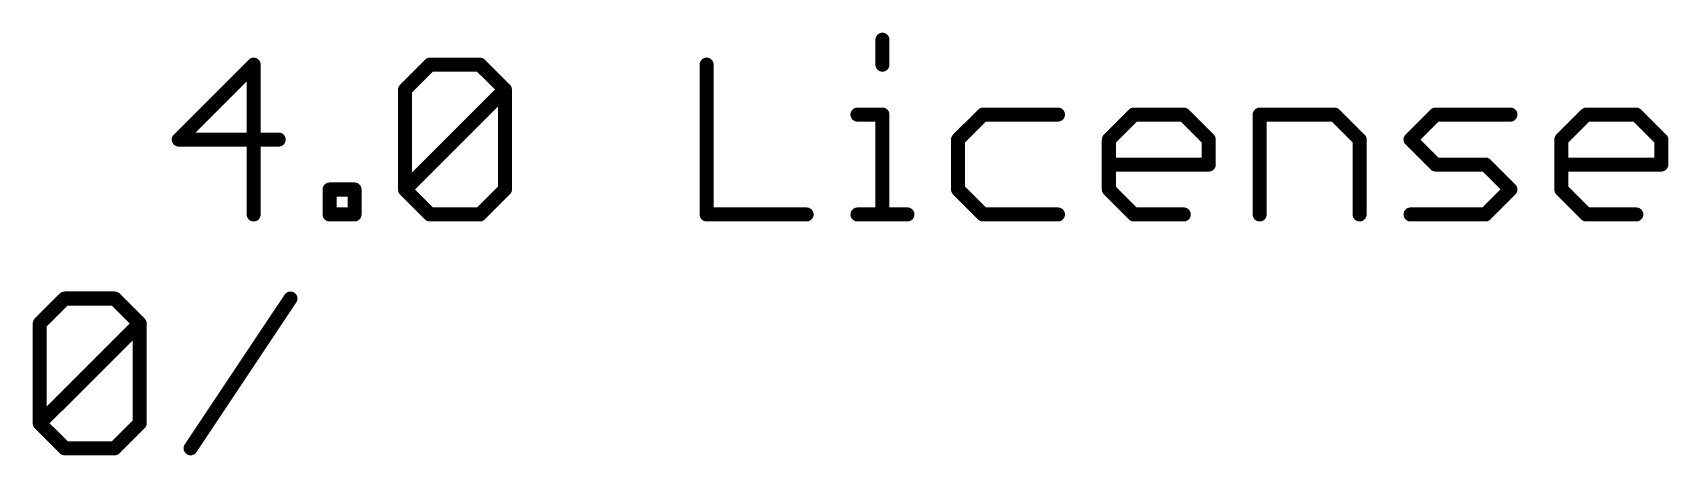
# Model space of a CAD drawing. Extents: x -23 to 84, y -8 to 75.
# Drawn here: x 66.49 to 84.25, y -5.08 to -0.49 of the extents above; entities that cross this region are included whole.
import ezdxf

# ---------------------------------------------------------------- set-up
doc = ezdxf.new("R2010")
doc.units = 0
doc.layers.add('51', color=253, linetype='CONTINUOUS')

msp = doc.modelspace()

# ---------------------------------------------------------------- linework, layer by layer
at = {"layer": '51', "const_width": 0.1524}
for points in [[(75.7167, -0.5656), (75.7167, -0.8368)], [(68.8919, -0.8368), (68.0784, -1.6503)], [(68.8919, -2.4638), (68.8919, -0.8368)], [(70.5341, -1.108), (70.8053, -0.8368)], [(70.8053, -0.8368), (71.3476, -0.8368)], [(71.3476, -0.8368), (71.6188, -1.108)], [(73.8084, -0.8368), (73.8084, -2.4638)], [(70.5341, -2.1926), (70.5341, -1.108)], [(70.5341, -2.1926), (71.6188, -1.108)], [(71.6188, -1.108), (71.6188, -2.1926)], [(75.4456, -1.3791), (75.7167, -1.3791)], [(75.7167, -1.3791), (75.7167, -2.4638)], [(76.8082, -1.3791), (76.537, -1.6503)], [(77.6217, -1.3791), (76.8082, -1.3791)], [(78.1742, -1.6503), (78.4453, -1.3791)], [(78.4453, -1.3791), (78.9877, -1.3791)], [(78.9877, -1.3791), (79.2588, -1.6503)], [(79.8113, -2.4638), (79.8113, -1.3791)], [(79.8113, -1.3791), (80.6248, -1.3791)], [(80.6248, -1.3791), (80.896, -1.6503)], [(81.4485, -1.6503), (81.7196, -1.3791)], [(81.7196, -1.3791), (82.5331, -1.3791)], [(83.0856, -1.6503), (83.3568, -1.3791)], [(83.3568, -1.3791), (83.8991, -1.3791)], [(83.8991, -1.3791), (84.1703, -1.6503)], [(68.0784, -1.6503), (69.163, -1.6503)], [(76.537, -1.6503), (76.537, -2.1926)], [(78.1742, -2.1926), (78.1742, -1.6503)], [(79.2588, -1.6503), (79.2588, -1.9215)], [(80.896, -1.6503), (80.896, -2.4638)], [(81.7196, -1.9215), (81.4485, -1.6503)], [(83.0856, -2.1926), (83.0856, -1.6503)], [(84.1703, -1.6503), (84.1703, -1.9215)], [(79.2588, -1.9215), (78.1742, -1.9215)], [(82.262, -1.9215), (81.7196, -1.9215)], [(82.5331, -2.1926), (82.262, -1.9215)], [(84.1703, -1.9215), (83.0856, -1.9215)], [(69.7155, -2.4638), (69.7155, -2.1926)], [(69.7155, -2.1926), (69.9867, -2.1926)], [(69.9867, -2.1926), (69.9867, -2.4638)], [(70.8053, -2.4638), (70.5341, -2.1926)], [(71.6188, -2.1926), (71.3476, -2.4638)], [(76.537, -2.1926), (76.8082, -2.4638)], [(78.4453, -2.4638), (78.1742, -2.1926)], [(82.262, -2.4638), (82.5331, -2.1926)], [(83.3568, -2.4638), (83.0856, -2.1926)], [(69.9867, -2.4638), (69.7155, -2.4638)], [(71.3476, -2.4638), (70.8053, -2.4638)], [(73.8084, -2.4638), (74.8931, -2.4638)], [(75.4456, -2.4638), (75.9879, -2.4638)], [(76.8082, -2.4638), (77.6217, -2.4638)], [(78.9877, -2.4638), (78.4453, -2.4638)], [(81.4485, -2.4638), (82.262, -2.4638)], [(83.8991, -2.4638), (83.3568, -2.4638)], [(66.5696, -3.648), (66.8408, -3.3768)], [(66.8408, -3.3768), (67.3831, -3.3768)], [(67.3831, -3.3768), (67.6543, -3.648)], [(68.2068, -5.0038), (69.2914, -3.3768)], [(66.5696, -4.7326), (66.5696, -3.648)], [(66.5696, -4.7326), (67.6543, -3.648)], [(67.6543, -3.648), (67.6543, -4.7326)], [(66.8408, -5.0038), (66.5696, -4.7326)], [(67.6543, -4.7326), (67.3831, -5.0038)], [(67.3831, -5.0038), (66.8408, -5.0038)]]:
    msp.add_lwpolyline(points, dxfattribs=at)
at = {"layer": '51', "const_width": 0.0762}
for points in [[(75.7548, -0.5656, 1), (75.6786, -0.5656)], [(68.93, -0.8368, 1), (68.8538, -0.8368)], [(68.9188, -0.8638, 1), (68.8649, -0.8099)], [(70.8053, -0.7987, 1), (70.8053, -0.8749)], [(70.8322, -0.8638, 1), (70.7783, -0.8099)], [(71.3745, -0.8099, 1), (71.3207, -0.8638)], [(71.3476, -0.8749, 1), (71.3476, -0.7987)], [(73.8465, -0.8368, 1), (73.7703, -0.8368)], [(75.6786, -0.8368, 1), (75.7548, -0.8368)], [(70.5722, -1.108, 1), (70.496, -1.108)], [(70.5072, -1.081, 1), (70.561, -1.1349)], [(71.6569, -1.108, 1), (71.5807, -1.108)], [(71.6457, -1.1349, 1), (71.5918, -1.081)], [(71.5918, -1.1349, 1), (71.6457, -1.081)], [(75.4456, -1.341, 1), (75.4456, -1.4172)], [(75.7548, -1.3791, 1), (75.6786, -1.3791)], [(75.7167, -1.4172, 1), (75.7167, -1.341)], [(76.8082, -1.341, 1), (76.8082, -1.4172)], [(76.8351, -1.4061, 1), (76.7812, -1.3522)], [(77.6217, -1.4172, 1), (77.6217, -1.341)], [(78.4453, -1.341, 1), (78.4453, -1.4172)], [(78.4723, -1.4061, 1), (78.4184, -1.3522)], [(79.0146, -1.3522, 1), (78.9607, -1.4061)], [(78.9877, -1.4172, 1), (78.9877, -1.341)], [(79.8494, -1.3791, 1), (79.7732, -1.3791)], [(79.8113, -1.341, 1), (79.8113, -1.4172)], [(80.6518, -1.3522, 1), (80.5979, -1.4061)], [(80.6248, -1.4172, 1), (80.6248, -1.341)], [(81.7196, -1.341, 1), (81.7196, -1.4172)], [(81.7466, -1.4061, 1), (81.6927, -1.3522)], [(82.5331, -1.4172, 1), (82.5331, -1.341)], [(83.3568, -1.341, 1), (83.3568, -1.4172)], [(83.3837, -1.4061, 1), (83.3299, -1.3522)], [(83.9261, -1.3522, 1), (83.8722, -1.4061)], [(83.8991, -1.4172, 1), (83.8991, -1.341)], [(68.0784, -1.6122, 1), (68.0784, -1.6884)], [(68.0514, -1.6234, 1), (68.1053, -1.6772)], [(69.163, -1.6884, 1), (69.163, -1.6122)], [(76.5751, -1.6503, 1), (76.4989, -1.6503)], [(76.5101, -1.6234, 1), (76.564, -1.6772)], [(78.2123, -1.6503, 1), (78.1361, -1.6503)], [(78.1472, -1.6234, 1), (78.2011, -1.6772)], [(79.2969, -1.6503, 1), (79.2207, -1.6503)], [(79.2319, -1.6772, 1), (79.2858, -1.6234)], [(80.9341, -1.6503, 1), (80.8579, -1.6503)], [(80.869, -1.6772, 1), (80.9229, -1.6234)], [(81.4754, -1.6234, 1), (81.4215, -1.6772)], [(81.4215, -1.6234, 1), (81.4754, -1.6772)], [(83.1237, -1.6503, 1), (83.0475, -1.6503)], [(83.0587, -1.6234, 1), (83.1126, -1.6772)], [(84.2084, -1.6503, 1), (84.1322, -1.6503)], [(84.1434, -1.6772, 1), (84.1972, -1.6234)], [(78.1742, -1.8834, 1), (78.1742, -1.9596)], [(79.2207, -1.9215, 1), (79.2969, -1.9215)], [(79.2588, -1.9596, 1), (79.2588, -1.8834)], [(81.7196, -1.8834, 1), (81.7196, -1.9596)], [(81.6927, -1.9484, 1), (81.7466, -1.8945)], [(82.2889, -1.8945, 1), (82.235, -1.9484)], [(82.262, -1.9596, 1), (82.262, -1.8834)], [(83.0856, -1.8834, 1), (83.0856, -1.9596)], [(84.1322, -1.9215, 1), (84.2084, -1.9215)], [(84.1703, -1.9596, 1), (84.1703, -1.8834)], [(69.7536, -2.1926, 1), (69.6774, -2.1926)], [(69.7155, -2.1545, 1), (69.7155, -2.2307)], [(70.0248, -2.1926, 1), (69.9486, -2.1926)], [(69.9867, -2.2307, 1), (69.9867, -2.1545)], [(70.561, -2.1657, 1), (70.5072, -2.2196)], [(70.5072, -2.1657, 1), (70.561, -2.2196)], [(71.6457, -2.2196, 1), (71.5918, -2.1657)], [(76.564, -2.1657, 1), (76.5101, -2.2196)], [(78.2011, -2.1657, 1), (78.1472, -2.2196)], [(82.5601, -2.2196, 1), (82.5062, -2.1657)], [(82.5062, -2.2196, 1), (82.5601, -2.1657)], [(83.1126, -2.1657, 1), (83.0587, -2.2196)], [(70.496, -2.1926, 1), (70.5722, -2.1926)], [(71.5807, -2.1926, 1), (71.6569, -2.1926)], [(76.4989, -2.1926, 1), (76.5751, -2.1926)], [(78.1361, -2.1926, 1), (78.2123, -2.1926)], [(83.0475, -2.1926, 1), (83.1237, -2.1926)], [(68.8538, -2.4638, 1), (68.93, -2.4638)], [(69.7155, -2.4257, 1), (69.7155, -2.5019)], [(69.6774, -2.4638, 1), (69.7536, -2.4638)], [(69.9486, -2.4638, 1), (70.0248, -2.4638)], [(69.9867, -2.5019, 1), (69.9867, -2.4257)], [(70.8053, -2.4257, 1), (70.8053, -2.5019)], [(70.7783, -2.4907, 1), (70.8322, -2.4369)], [(71.3207, -2.4369, 1), (71.3745, -2.4907)], [(71.3476, -2.5019, 1), (71.3476, -2.4257)], [(73.8084, -2.4257, 1), (73.8084, -2.5019)], [(73.7703, -2.4638, 1), (73.8465, -2.4638)], [(74.8931, -2.5019, 1), (74.8931, -2.4257)], [(75.4456, -2.4257, 1), (75.4456, -2.5019)], [(75.6786, -2.4638, 1), (75.7548, -2.4638)], [(75.9879, -2.5019, 1), (75.9879, -2.4257)], [(76.8082, -2.4257, 1), (76.8082, -2.5019)], [(76.7812, -2.4907, 1), (76.8351, -2.4369)], [(77.6217, -2.5019, 1), (77.6217, -2.4257)], [(78.4453, -2.4257, 1), (78.4453, -2.5019)], [(78.4184, -2.4907, 1), (78.4723, -2.4369)], [(78.9877, -2.5019, 1), (78.9877, -2.4257)], [(79.7732, -2.4638, 1), (79.8494, -2.4638)], [(80.8579, -2.4638, 1), (80.9341, -2.4638)], [(81.4485, -2.4257, 1), (81.4485, -2.5019)], [(82.235, -2.4369, 1), (82.2889, -2.4907)], [(82.262, -2.5019, 1), (82.262, -2.4257)], [(83.3568, -2.4257, 1), (83.3568, -2.5019)], [(83.3299, -2.4907, 1), (83.3837, -2.4369)], [(83.8991, -2.5019, 1), (83.8991, -2.4257)], [(66.8408, -3.3387, 1), (66.8408, -3.4149)], [(66.8677, -3.4038, 1), (66.8138, -3.3499)], [(67.4101, -3.3499, 1), (67.3562, -3.4038)], [(67.3831, -3.4149, 1), (67.3831, -3.3387)], [(69.3231, -3.3979, 1), (69.2597, -3.3557)], [(66.6077, -3.648, 1), (66.5315, -3.648)], [(66.5427, -3.621, 1), (66.5966, -3.6749)], [(67.6924, -3.648, 1), (67.6162, -3.648)], [(67.6812, -3.6749, 1), (67.6273, -3.621)], [(67.6273, -3.6749, 1), (67.6812, -3.621)], [(66.5966, -4.7057, 1), (66.5427, -4.7596)], [(66.5427, -4.7057, 1), (66.5966, -4.7596)], [(66.5315, -4.7326, 1), (66.6077, -4.7326)], [(67.6162, -4.7326, 1), (67.6924, -4.7326)], [(67.6812, -4.7596, 1), (67.6273, -4.7057)], [(66.8408, -4.9657, 1), (66.8408, -5.0419)], [(66.8138, -5.0307, 1), (66.8677, -4.9769)], [(67.3562, -4.9769, 1), (67.4101, -5.0307)], [(67.3831, -5.0419, 1), (67.3831, -4.9657)], [(68.1751, -4.9827, 1), (68.2385, -5.0249)]]:
    msp.add_lwpolyline(points, format="xyb", dxfattribs=at)

doc.saveas('drawing.dxf')
